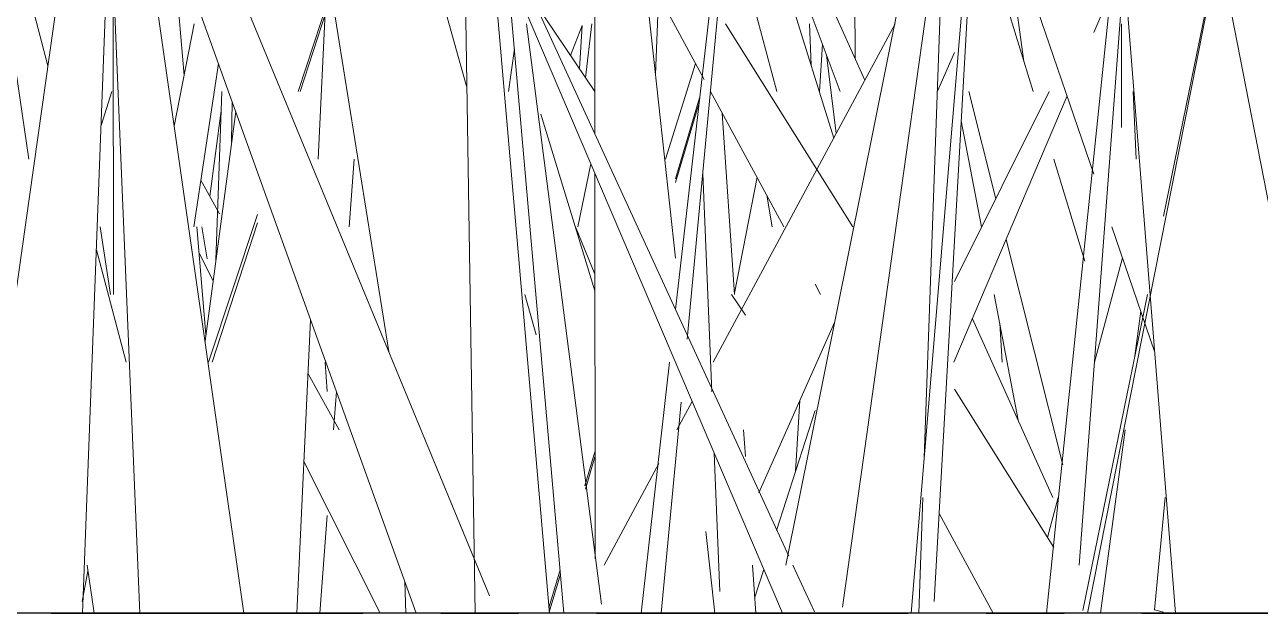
# Model space of a CAD drawing. Header units: millimetres. Extents: x -10020 to 20888, y -4665 to 12339.
# Drawn here: x 1503.8 to 1554.1, y 3048 to 3072 of the extents above; entities that cross this region are included whole.
import ezdxf

# ---------------------------------------------------------------- set-up
doc = ezdxf.new("R2010")
doc.units = ezdxf.units.MM
doc.linetypes.add('Grid Line 1_2_', pattern=[22.225, 12.7, -3.175, 3.175, -3.175])
doc.layers.add('G-IMPT', color=8, linetype='Continuous', lineweight=9)

# ---------------------------------------------------------------- blocks, each defined once
blk = doc.blocks.new('Grass Array - 25_dwg-V19-West')
at = {"layer": 'G-IMPT'}
for p, q in [((1547.908, 3098.365), (1557.708, 3048.049)), ((1517.201, 3097.633), (1515.737, 3066.516)), ((1534.786, 3049.962), (1543.465, 3093.079)), ((1522.137, 3048), (1521.452, 3091.003)), ((1508.47, 3048), (1506.729, 3089.857)), ((1530.303, 3060.388), (1533.678, 3090.06)), ((1521.782, 3087.654), (1531.463, 3069.767)), ((1514.916, 3069.275), (1520.793, 3087.081)), ((1545.408, 3048), (1549.323, 3085.829)), ((1522.206, 3049.962), (1507.583, 3085.407)), ((1522.722, 3048.711), (1507.583, 3085.407)), ((1537.622, 3070.611), (1537.483, 3085.6)), ((1506.694, 3084.266), (1501.614, 3048.331)), ((1522.118, 3083.274), (1525.156, 3048)), ((1521.782, 3069.486), (1517.972, 3083.07)), ((1507.792, 3082.417), (1512.71, 3048)), ((1532.975, 3082.59), (1530.771, 3059.18)), ((1539.901, 3048), (1542.668, 3081.019)), ((1508.116, 3080.311), (1519.729, 3048)), ((1532.735, 3080.311), (1536.746, 3067.373)), ((1538.016, 3069.735), (1533.144, 3080.557)), ((1518.504, 3080.04), (1515.003, 3069.275)), ((1533.522, 3078.574), (1537.004, 3069.275)), ((1547.086, 3048), (1553.127, 3078.57)), ((1537.097, 3048.245), (1541.276, 3077.997)), ((1506.135, 3048), (1507.251, 3077.306)), ((1527.001, 3077.552), (1527.007, 3067.555)), ((1534.912, 3050.336), (1522.656, 3077.034)), ((1534.43, 3069.275), (1532.422, 3076.723)), ((1543.779, 3076.307), (1547.345, 3065.898)), ((1522.749, 3075.948), (1534.657, 3048)), ((1542.346, 3075.272), (1540.84, 3048.475)), ((1504.723, 3070.323), (1503.545, 3074.793)), ((1509.864, 3074.793), (1510.273, 3069.928)), ((1543.903, 3074.793), (1544.496, 3070.497)), ((1550.669, 3048), (1548.538, 3074.793)), ((1507.403, 3060.998), (1507.379, 3074.23)), ((1516.105, 3074.344), (1518.612, 3058.673)), ((1523.442, 3074.321), (1525.747, 3048)), ((1530.303, 3062.481), (1529.004, 3074.311)), ((1544.869, 3069.275), (1543.276, 3074.495)), ((1548.575, 3074.33), (1546.747, 3049.962)), ((1529.48, 3069.972), (1529.608, 3073.195)), ((1548.024, 3073.275), (1547.345, 3071.675)), ((1552.027, 3073.192), (1550.185, 3064.187)), ((1524.623, 3072.822), (1527.006, 3069.277)), ((1541.081, 3072.515), (1540.433, 3054.355)), ((1510.681, 3072.034), (1509.872, 3067.859)), ((1527.275, 3048.369), (1524.222, 3072.034)), ((1526.497, 3071.958), (1526.023, 3070.74)), ((1526.387, 3070.198), (1526.497, 3071.958)), ((1526.632, 3069.834), (1526.89, 3072.034)), ((1531.836, 3058.239), (1539.252, 3072.034)), ((1537.521, 3063.757), (1532.337, 3072.034)), ((1535.823, 3070.349), (1535.759, 3072.034)), ((1548.465, 3072.034), (1548.472, 3067.806)), ((1503.23, 3071.45), (1503.94, 3066.516)), ((1536.283, 3071.201), (1536.161, 3069.275)), ((1523.497, 3069.275), (1523.733, 3071.006)), ((1536.446, 3070.764), (1536.846, 3067.558)), ((1541.665, 3070.864), (1540.966, 3069.29)), ((1510.676, 3063.757), (1511.674, 3070.412)), ((1529.888, 3066.516), (1531.113, 3070.414)), ((1506.892, 3067.889), (1507.328, 3069.275)), ((1511.565, 3062.39), (1511.814, 3069.275)), ((1531.729, 3069.275), (1534.715, 3063.757)), ((1541.665, 3061.531), (1545.52, 3069.275)), ((1542.243, 3069.275), (1543.343, 3064.903)), ((1549.068, 3066.516), (1548.943, 3069.275)), ((1512.231, 3068.862), (1512.211, 3067.227)), ((1530.303, 3065.712), (1531.279, 3069.014)), ((1531.262, 3068.815), (1530.303, 3065.557)), ((1546.25, 3069.094), (1541.645, 3058.239)), ((1511.125, 3059.093), (1512.375, 3068.46)), ((1511.319, 3065.01), (1511.785, 3068.482)), ((1524.81, 3068.344), (1527.011, 3061.146)), ((1532.701, 3060.998), (1532.205, 3068.396)), ((1541.941, 3068.075), (1542.761, 3063.757)), ((1517.207, 3066.516), (1516.997, 3063.757)), ((1526.313, 3063.757), (1526.847, 3066.33)), ((1546.983, 3062.35), (1545.712, 3066.516)), ((1511.718, 3064.288), (1510.961, 3065.658)), ((1527.008, 3065.953), (1527.018, 3050.225)), ((1531.406, 3065.924), (1531.771, 3057.035)), ((1533.62, 3065.781), (1532.698, 3061.047)), ((1534.017, 3065.048), (1534.229, 3063.757)), ((1511.274, 3058.239), (1513.261, 3064.26)), ((1507.273, 3060.998), (1506.856, 3063.757)), ((1510.792, 3063.757), (1511.161, 3059.362)), ((1510.993, 3063.757), (1511.209, 3062.445)), ((1513.261, 3063.919), (1511.414, 3058.239)), ((1526.222, 3063.757), (1527.011, 3061.822)), ((1548.079, 3063.757), (1549.82, 3058.675)), ((1543.764, 3063.233), (1546.075, 3054.048)), ((1507.906, 3058.239), (1506.699, 3062.82)), ((1510.882, 3062.685), (1511.453, 3061.55)), ((1548.51, 3062.497), (1547.369, 3058.239)), ((1535.984, 3061.413), (1536.209, 3060.998)), ((1524.623, 3059.359), (1524.163, 3060.998)), ((1532.573, 3060.998), (1533.144, 3060.149)), ((1543.285, 3060.998), (1544.258, 3055.872)), ((1549.533, 3060.998), (1546.898, 3048.113)), ((1549.256, 3060.321), (1548.999, 3058.384)), ((1515.429, 3059.964), (1514.866, 3048)), ((1536.777, 3059.852), (1533.695, 3052.909)), ((1545.676, 3052.721), (1542.395, 3060.008)), ((1543.614, 3058.239), (1543.507, 3059.826)), ((1516.102, 3057.043), (1516.021, 3058.239)), ((1528.894, 3048), (1530.059, 3058.239)), ((1516.592, 3055.48), (1515.326, 3057.769)), ((1545.707, 3050.689), (1541.665, 3057.143)), ((1516.485, 3057.026), (1516.367, 3055.48)), ((1530.528, 3056.604), (1529.718, 3048)), ((1530.353, 3055.48), (1530.976, 3056.639)), ((1535.366, 3056.672), (1535.183, 3053.782)), ((1535.984, 3056.27), (1534.409, 3051.378)), ((1533.144, 3054.395), (1533.071, 3055.48)), ((1548.613, 3055.48), (1547.62, 3048)), ((1526.606, 3053.2), (1527.015, 3054.583)), ((1515.157, 3054.187), (1518.269, 3048)), ((1527.015, 3054.381), (1526.626, 3053.058)), ((1527.387, 3049.962), (1529.617, 3054.111)), ((1531.874, 3054.532), (1532.106, 3048.892)), ((1540.375, 3052.721), (1540.207, 3048)), ((1545.889, 3052.721), (1545.453, 3051.094)), ((1550.255, 3052.721), (1549.809, 3048.137)), ((1541.042, 3052.067), (1543.243, 3048)), ((1516.102, 3051.988), (1515.798, 3048)), ((1531.894, 3048), (1531.528, 3051.334)), ((1506.357, 3049.714), (1506.119, 3048.483)), ((1506.322, 3049.962), (1506.604, 3048)), ((1525.137, 3048.227), (1525.592, 3049.767)), ((1525.607, 3049.595), (1525.152, 3048.048)), ((1533.572, 3048), (1533.441, 3049.962)), ((1533.897, 3049.785), (1533.519, 3048.612)), ((1535.956, 3048.062), (1535.083, 3049.962)), ((1519.308, 3048), (1519.264, 3049.292)), ((1550.185, 3048.046), (1549.809, 3048.137))]:
    blk.add_line(p, q, dxfattribs=at)
blk = doc.blocks.new('Grass Array - Grass Array-439229-West')
blk.add_blockref('Grass Array - 25_dwg-V19-West', (0, 0))

msp = doc.modelspace()

# ---------------------------------------------------------------- linework, layer by layer
msp.add_line((4710.823, 3048), (-7496.271, 3048))
at = {"linetype": 'Grid Line 1_2_'}
msp.add_line((-7496.271, 3048), (19186.713, 3048), dxfattribs=at)

# ---------------------------------------------------------------- block references
msp.add_blockref('Grass Array - Grass Array-439229-West', (0, 0))

doc.saveas('drawing.dxf')
